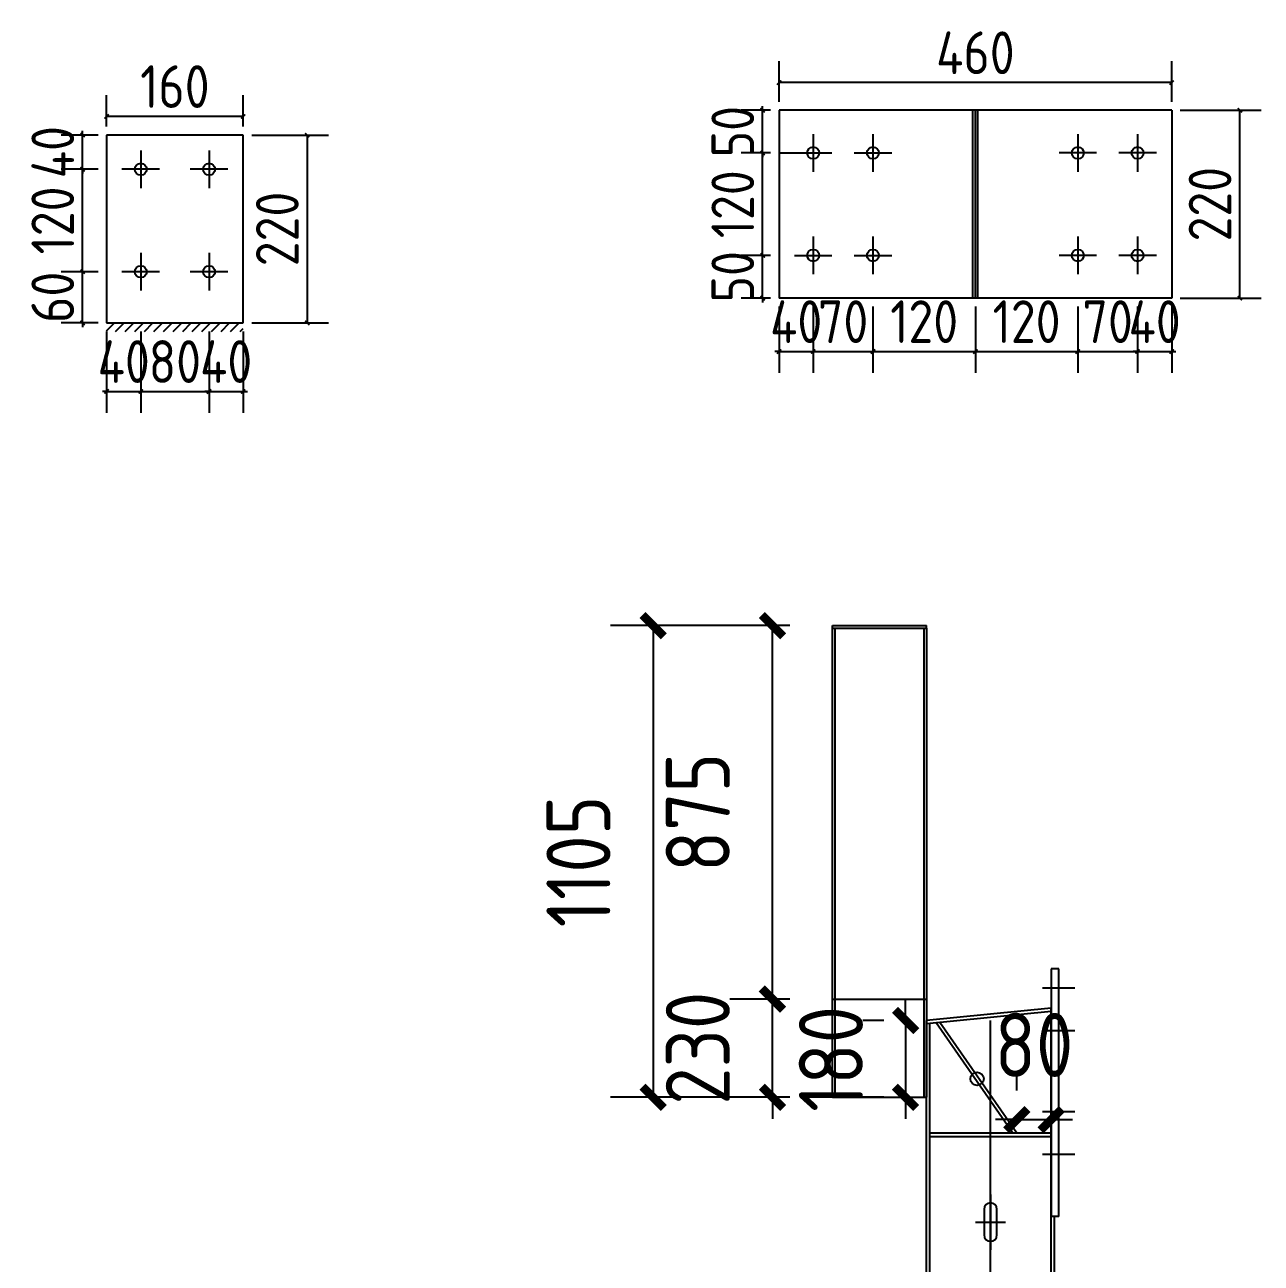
# Model space of a CAD drawing. Extents: x 533809 to 747315, y -17138 to 180511.
# Drawn here: x 644187 to 647084, y 142821 to 145723 of the extents above; entities that cross this region are included whole.
import ezdxf

# ---------------------------------------------------------------- set-up
doc = ezdxf.new("R2010")
doc.units = 0
doc.header["$LTSCALE"] = 1000
doc.header["$MEASUREMENT"] = 0
doc.layers.add('AXIS', color=3, linetype='Continuous')
doc.layers.add('DOTE', color=1, linetype='Continuous')
doc.styles.get("Standard").update_dxf_attribs({"font": 'gbenor.shx', "bigfont": 'gbcbig.shx'})
doc.dimstyles.get("Standard").update_dxf_attribs({"dimscale": 100, "dimtxt": 3.5, "dimasz": 1, "dimexe": 2.5, "dimexo": 3, "dimgap": 1.5, "dimtad": 1, "dimdec": 0, "dimzin": 0, "dimdsep": 46, "dimtxsty": 'Standard', "dimblk": 'ARCHTICK', "dimcen": 0.09, "dimadec": 0, "dimazin": 0, "dimtfac": 1, "dimtdec": 0, "dimtix": 1, "dimtmove": 2, "dimatfit": 3, "dimfxl": 1, "dimtolj": 1, "dimtzin": 0, "dimarcsym": 0})

# ---------------------------------------------------------------- blocks, each defined once
blk = doc.blocks.new('_ArchTick')
at = {"color": 0, "linetype": 'ByBlock', "const_width": 0.4}
blk.add_lwpolyline([(-0.5, -0.5), (0.5, 0.5)], dxfattribs=at)
blk = doc.blocks.new('*D570')
at = {"color": 3, "lineweight": -2}
for p, q in [((644378.8, 145004.1), (644378.8, 144813.5)), ((644458.8, 145004.1), (644458.8, 144813.5)), ((644378.8, 144863.5), (644368.8, 144863.5)), ((644378.8, 144863.5), (644458.8, 144863.5)), ((644458.8, 144863.5), (644468.8, 144863.5))]:
    blk.add_line(p, q, dxfattribs=at)
at = {"layer": 'Defpoints', "color": 0}
for p in [(644378.8, 145024.1), (644458.8, 145024.1), (644458.8, 144863.5)]:
    blk.add_point(p, dxfattribs=at)
at = {"color": 3, "lineweight": -2, "xscale": 10, "yscale": 10, "zscale": 10}
blk.add_blockref('_ArchTick', (644378.8, 144863.5), dxfattribs=at)
at = {"color": 3, "lineweight": -2, "xscale": 10, "yscale": 10, "zscale": 10, "rotation": 180}
blk.add_blockref('_ArchTick', (644458.8, 144863.5), dxfattribs=at)
at = {"color": 0, "insert": (644418.8, 144933.5), "char_height": 100, "attachment_point": 5}
blk.add_mtext('\\A1;40', dxfattribs=at)
blk = doc.blocks.new('*D538')
at = {"color": 3, "lineweight": -2}
for p, q in [((644458.8, 145004.1), (644458.8, 144813.5)), ((644618.8, 145004.1), (644618.8, 144813.5)), ((644458.8, 144863.5), (644618.8, 144863.5))]:
    blk.add_line(p, q, dxfattribs=at)
at = {"layer": 'Defpoints', "color": 0}
for p in [(644458.8, 145024.1), (644618.8, 145024.1), (644618.8, 144863.5)]:
    blk.add_point(p, dxfattribs=at)
at = {"color": 3, "lineweight": -2, "xscale": 10, "yscale": 10, "zscale": 10, "rotation": 180}
blk.add_blockref('_ArchTick', (644458.8, 144863.5), dxfattribs=at)
at = {"color": 3, "lineweight": -2, "xscale": 10, "yscale": 10, "zscale": 10}
blk.add_blockref('_ArchTick', (644618.8, 144863.5), dxfattribs=at)
at = {"color": 0, "insert": (644538.8, 144933.5), "char_height": 100, "attachment_point": 5}
blk.add_mtext('\\A1;80', dxfattribs=at)
blk = doc.blocks.new('*D539')
at = {"color": 3, "lineweight": -2}
for p, q in [((644618.8, 145004.1), (644618.8, 144813.5)), ((644698.8, 145004.1), (644698.8, 144813.5)), ((644618.8, 144863.5), (644608.8, 144863.5)), ((644618.8, 144863.5), (644698.8, 144863.5)), ((644698.8, 144863.5), (644708.8, 144863.5))]:
    blk.add_line(p, q, dxfattribs=at)
at = {"layer": 'Defpoints', "color": 0}
for p in [(644618.8, 145024.1), (644698.8, 145024.1), (644698.8, 144863.5)]:
    blk.add_point(p, dxfattribs=at)
at = {"color": 3, "lineweight": -2, "xscale": 10, "yscale": 10, "zscale": 10}
blk.add_blockref('_ArchTick', (644618.8, 144863.5), dxfattribs=at)
at = {"color": 3, "lineweight": -2, "xscale": 10, "yscale": 10, "zscale": 10, "rotation": 180}
blk.add_blockref('_ArchTick', (644698.8, 144863.5), dxfattribs=at)
at = {"color": 0, "insert": (644658.8, 144933.5), "char_height": 100, "attachment_point": 5}
blk.add_mtext('\\A1;40', dxfattribs=at)
blk = doc.blocks.new('*D540')
at = {"color": 3, "lineweight": -2}
for p, q in [((644322.6, 145144.1), (644322.6, 145154.1)), ((644358.8, 145144.1), (644272.6, 145144.1)), ((644322.6, 145024.1), (644322.6, 145144.1)), ((644358.8, 145024.1), (644272.6, 145024.1)), ((644322.6, 145024.1), (644322.6, 145014.1))]:
    blk.add_line(p, q, dxfattribs=at)
at = {"layer": 'Defpoints', "color": 0}
for p in [(644322.6, 145144.1), (644378.8, 145144.1), (644378.8, 145024.1)]:
    blk.add_point(p, dxfattribs=at)
at = {"color": 3, "lineweight": -2, "xscale": 10, "yscale": 10, "zscale": 10}
for p, rotation in [((644322.6, 145144.1), 270), ((644322.6, 145024.1), 90)]:
    blk.add_blockref('_ArchTick', p, dxfattribs=dict(at, rotation=rotation))
at = {"color": 0, "insert": (644252.6, 145084.1), "char_height": 100, "attachment_point": 5, "rotation": 90}
blk.add_mtext('\\A1;60', dxfattribs=at)
blk = doc.blocks.new('*D541')
at = {"color": 3, "lineweight": -2}
for p, q in [((644358.8, 145384.1), (644272.6, 145384.1)), ((644322.6, 145144.1), (644322.6, 145384.1)), ((644358.8, 145144.1), (644272.6, 145144.1))]:
    blk.add_line(p, q, dxfattribs=at)
at = {"layer": 'Defpoints', "color": 0}
for p in [(644322.6, 145384.1), (644378.8, 145384.1), (644378.8, 145144.1)]:
    blk.add_point(p, dxfattribs=at)
at = {"color": 3, "lineweight": -2, "xscale": 10, "yscale": 10, "zscale": 10}
for p, rotation in [((644322.6, 145384.1), 90), ((644322.6, 145144.1), 270)]:
    blk.add_blockref('_ArchTick', p, dxfattribs=dict(at, rotation=rotation))
at = {"color": 0, "insert": (644252.6, 145264.1), "char_height": 100, "attachment_point": 5, "rotation": 90}
blk.add_mtext('\\A1;120', dxfattribs=at)
blk = doc.blocks.new('*D571')
at = {"color": 3, "lineweight": -2}
for p, q in [((644358.8, 145464.1), (644272.6, 145464.1)), ((644322.6, 145464.1), (644322.6, 145474.1)), ((644322.6, 145384.1), (644322.6, 145464.1)), ((644358.8, 145384.1), (644272.6, 145384.1)), ((644322.6, 145384.1), (644322.6, 145374.1))]:
    blk.add_line(p, q, dxfattribs=at)
at = {"layer": 'Defpoints', "color": 0}
for p in [(644322.6, 145464.1), (644378.8, 145464.1), (644378.8, 145384.1)]:
    blk.add_point(p, dxfattribs=at)
at = {"color": 3, "lineweight": -2, "xscale": 10, "yscale": 10, "zscale": 10}
for p, rotation in [((644322.6, 145464.1), 270), ((644322.6, 145384.1), 90)]:
    blk.add_blockref('_ArchTick', p, dxfattribs=dict(at, rotation=rotation))
at = {"color": 0, "insert": (644252.6, 145424.1), "char_height": 100, "attachment_point": 5, "rotation": 90}
blk.add_mtext('\\A1;40', dxfattribs=at)
blk = doc.blocks.new('*D572')
at = {"color": 3, "lineweight": -2}
for p, q in [((644378.8, 145484.1), (644378.8, 145557.7)), ((644698.8, 145484.1), (644698.8, 145557.7)), ((644698.8, 145507.7), (644378.8, 145507.7))]:
    blk.add_line(p, q, dxfattribs=at)
at = {"layer": 'Defpoints', "color": 0}
for p in [(644378.8, 145507.7), (644378.8, 145464.1), (644698.8, 145464.1)]:
    blk.add_point(p, dxfattribs=at)
at = {"color": 3, "lineweight": -2, "xscale": 10, "yscale": 10, "zscale": 10, "rotation": 180}
blk.add_blockref('_ArchTick', (644378.8, 145507.7), dxfattribs=at)
at = {"color": 3, "lineweight": -2, "xscale": 10, "yscale": 10, "zscale": 10}
blk.add_blockref('_ArchTick', (644698.8, 145507.7), dxfattribs=at)
at = {"color": 0, "insert": (644538.8, 145577.7), "char_height": 100, "attachment_point": 5}
blk.add_mtext('\\A1;160', dxfattribs=at)
blk = doc.blocks.new('*D542')
at = {"color": 3, "lineweight": -2}
for p, q in [((644718.8, 145464.1), (644898.8, 145464.1)), ((644848.8, 145464.1), (644848.8, 145024.1)), ((644718.8, 145024.1), (644898.8, 145024.1))]:
    blk.add_line(p, q, dxfattribs=at)
at = {"layer": 'Defpoints', "color": 0}
for p in [(644698.8, 145464.1), (644698.8, 145024.1), (644848.8, 145024.1)]:
    blk.add_point(p, dxfattribs=at)
at = {"color": 3, "lineweight": -2, "xscale": 10, "yscale": 10, "zscale": 10}
for p, rotation in [((644848.8, 145464.1), 90), ((644848.8, 145024.1), 270)]:
    blk.add_blockref('_ArchTick', p, dxfattribs=dict(at, rotation=rotation))
at = {"color": 0, "insert": (644778.8, 145244.1), "char_height": 100, "attachment_point": 5, "rotation": 90}
blk.add_mtext('\\A1;220', dxfattribs=at)
blk = doc.blocks.new('*D752')
at = {"layer": 'AXIS', "color": 3, "lineweight": -2}
for p, q in [((645939.1, 143440), (645939.1, 143490)), ((645979.9, 143440), (645839.1, 143440)), ((645939.1, 143210), (645939.1, 143440)), ((645979.9, 143210), (645839.1, 143210)), ((645939.1, 143210), (645939.1, 143160))]:
    blk.add_line(p, q, dxfattribs=at)
at = {"layer": 'Defpoints', "color": 0}
for p in [(645939.1, 143440), (646079.9, 143440), (646079.9, 143210)]:
    blk.add_point(p, dxfattribs=at)
at = {"layer": 'AXIS', "color": 3, "lineweight": -2, "xscale": 50, "yscale": 50, "zscale": 50}
for p, rotation in [((645939.1, 143440), 270), ((645939.1, 143210), 90)]:
    blk.add_blockref('_ArchTick', p, dxfattribs=dict(at, rotation=rotation))
at = {"layer": 'AXIS', "color": 0, "insert": (645764.1, 143325), "char_height": 150, "attachment_point": 5, "rotation": 90}
blk.add_mtext('\\A1;230', dxfattribs=at)
blk = doc.blocks.new('*D759')
at = {"layer": 'AXIS', "color": 3, "lineweight": -2}
for p, q in [((645979.9, 144315), (645839.1, 144315)), ((645939.1, 143440), (645939.1, 144315)), ((645979.9, 143440), (645839.1, 143440))]:
    blk.add_line(p, q, dxfattribs=at)
at = {"layer": 'Defpoints', "color": 0}
for p in [(645939.1, 144315), (646079.9, 144315), (646079.9, 143440)]:
    blk.add_point(p, dxfattribs=at)
at = {"layer": 'AXIS', "color": 3, "lineweight": -2, "xscale": 50, "yscale": 50, "zscale": 50}
for p, rotation in [((645939.1, 144315), 90), ((645939.1, 143440), 270)]:
    blk.add_blockref('_ArchTick', p, dxfattribs=dict(at, rotation=rotation))
at = {"layer": 'AXIS', "color": 0, "insert": (645764.1, 143877.5), "char_height": 150, "attachment_point": 5, "rotation": 90}
blk.add_mtext('\\A1;875', dxfattribs=at)
blk = doc.blocks.new('*D760')
at = {"layer": 'AXIS', "color": 3, "lineweight": -2}
for p, q in [((646511.9, 143225.8), (646511.9, 143257.7)), ((646591.9, 143225.8), (646591.9, 143257.7)), ((646511.9, 143157.7), (646461.9, 143157.7)), ((646511.9, 143157.7), (646591.9, 143157.7)), ((646591.9, 143157.7), (646641.9, 143157.7))]:
    blk.add_line(p, q, dxfattribs=at)
at = {"layer": 'Defpoints', "color": 0}
for p in [(646591.9, 143157.7), (646511.9, 143125.8), (646591.9, 143125.8)]:
    blk.add_point(p, dxfattribs=at)
at = {"layer": 'AXIS', "color": 3, "lineweight": -2, "xscale": 50, "yscale": 50, "zscale": 50}
blk.add_blockref('_ArchTick', (646511.9, 143157.7), dxfattribs=at)
at = {"layer": 'AXIS', "color": 3, "lineweight": -2, "xscale": 50, "yscale": 50, "zscale": 50, "rotation": 180}
blk.add_blockref('_ArchTick', (646591.9, 143157.7), dxfattribs=at)
at = {"layer": 'AXIS', "color": 0, "insert": (646551.9, 143332.7), "char_height": 150, "attachment_point": 5}
blk.add_mtext('\\A1;80', dxfattribs=at)
blk = doc.blocks.new('*D1242')
at = {"color": 3, "lineweight": -2}
for p, q in [((645934.5, 145182.2), (645866, 145182.2)), ((645916, 145182.2), (645916, 145192.2)), ((645916, 145082.2), (645916, 145182.2)), ((645934.5, 145082.2), (645866, 145082.2)), ((645916, 145082.2), (645916, 145072.2))]:
    blk.add_line(p, q, dxfattribs=at)
at = {"layer": 'Defpoints', "color": 0}
for p in [(645916, 145182.2), (645954.5, 145182.2), (645954.5, 145082.2)]:
    blk.add_point(p, dxfattribs=at)
at = {"color": 3, "lineweight": -2, "xscale": 10, "yscale": 10, "zscale": 10}
for p, rotation in [((645916, 145182.2), 270), ((645916, 145082.2), 90)]:
    blk.add_blockref('_ArchTick', p, dxfattribs=dict(at, rotation=rotation))
at = {"color": 0, "insert": (645846, 145132.2), "char_height": 100, "attachment_point": 5, "rotation": 90}
blk.add_mtext('\\A1;50', dxfattribs=at)
blk = doc.blocks.new('*D1243')
at = {"color": 3, "lineweight": -2}
for p, q in [((645934.5, 145422.2), (645866, 145422.2)), ((645916, 145182.2), (645916, 145422.2)), ((645934.5, 145182.2), (645866, 145182.2))]:
    blk.add_line(p, q, dxfattribs=at)
at = {"layer": 'Defpoints', "color": 0}
for p in [(645916, 145422.2), (645954.5, 145422.2), (645954.5, 145182.2)]:
    blk.add_point(p, dxfattribs=at)
at = {"color": 3, "lineweight": -2, "xscale": 10, "yscale": 10, "zscale": 10}
for p, rotation in [((645916, 145422.2), 90), ((645916, 145182.2), 270)]:
    blk.add_blockref('_ArchTick', p, dxfattribs=dict(at, rotation=rotation))
at = {"color": 0, "insert": (645846, 145302.2), "char_height": 100, "attachment_point": 5, "rotation": 90}
blk.add_mtext('\\A1;120', dxfattribs=at)
blk = doc.blocks.new('*D1244')
at = {"color": 3, "lineweight": -2}
for p, q in [((645934.5, 145522.2), (645866, 145522.2)), ((645916, 145522.2), (645916, 145532.2)), ((645916, 145422.2), (645916, 145522.2)), ((645934.5, 145422.2), (645866, 145422.2)), ((645916, 145422.2), (645916, 145412.2))]:
    blk.add_line(p, q, dxfattribs=at)
at = {"layer": 'Defpoints', "color": 0}
for p in [(645916, 145522.2), (645954.5, 145522.2), (645954.5, 145422.2)]:
    blk.add_point(p, dxfattribs=at)
at = {"color": 3, "lineweight": -2, "xscale": 10, "yscale": 10, "zscale": 10}
for p, rotation in [((645916, 145522.2), 270), ((645916, 145422.2), 90)]:
    blk.add_blockref('_ArchTick', p, dxfattribs=dict(at, rotation=rotation))
at = {"color": 0, "insert": (645846, 145472.2), "char_height": 100, "attachment_point": 5, "rotation": 90}
blk.add_mtext('\\A1;50', dxfattribs=at)
blk = doc.blocks.new('*D1237')
at = {"color": 3, "lineweight": -2}
for p, q in [((645954.5, 145062.2), (645954.5, 144907)), ((646034.5, 145062.2), (646034.5, 144907)), ((645954.5, 144957), (645944.5, 144957)), ((645954.5, 144957), (646034.5, 144957)), ((646034.5, 144957), (646044.5, 144957))]:
    blk.add_line(p, q, dxfattribs=at)
at = {"layer": 'Defpoints', "color": 0}
for p in [(645954.5, 145082.2), (646034.5, 145082.2), (646034.5, 144957)]:
    blk.add_point(p, dxfattribs=at)
at = {"color": 3, "lineweight": -2, "xscale": 10, "yscale": 10, "zscale": 10}
blk.add_blockref('_ArchTick', (645954.5, 144957), dxfattribs=at)
at = {"color": 3, "lineweight": -2, "xscale": 10, "yscale": 10, "zscale": 10, "rotation": 180}
blk.add_blockref('_ArchTick', (646034.5, 144957), dxfattribs=at)
at = {"color": 0, "insert": (645994.5, 145027), "char_height": 100, "attachment_point": 5}
blk.add_mtext('\\A1;40', dxfattribs=at)
blk = doc.blocks.new('*D1238')
at = {"color": 3, "lineweight": -2}
for p, q in [((646034.5, 145062.2), (646034.5, 144907)), ((646174.5, 145062.2), (646174.5, 144907)), ((646034.5, 144957), (646174.5, 144957))]:
    blk.add_line(p, q, dxfattribs=at)
at = {"layer": 'Defpoints', "color": 0}
for p in [(646034.5, 145082.2), (646174.5, 145082.2), (646174.5, 144957)]:
    blk.add_point(p, dxfattribs=at)
at = {"color": 3, "lineweight": -2, "xscale": 10, "yscale": 10, "zscale": 10, "rotation": 180}
blk.add_blockref('_ArchTick', (646034.5, 144957), dxfattribs=at)
at = {"color": 3, "lineweight": -2, "xscale": 10, "yscale": 10, "zscale": 10}
blk.add_blockref('_ArchTick', (646174.5, 144957), dxfattribs=at)
at = {"color": 0, "insert": (646104.5, 145027), "char_height": 100, "attachment_point": 5}
blk.add_mtext('\\A1;70', dxfattribs=at)
blk = doc.blocks.new('*D1239')
at = {"color": 3, "lineweight": -2}
for p, q in [((646174.5, 145062.2), (646174.5, 144907)), ((646414.5, 145062.2), (646414.5, 144907)), ((646174.5, 144957), (646414.5, 144957))]:
    blk.add_line(p, q, dxfattribs=at)
at = {"layer": 'Defpoints', "color": 0}
for p in [(646174.5, 145082.2), (646414.5, 145082.2), (646414.5, 144957)]:
    blk.add_point(p, dxfattribs=at)
at = {"color": 3, "lineweight": -2, "xscale": 10, "yscale": 10, "zscale": 10, "rotation": 180}
blk.add_blockref('_ArchTick', (646174.5, 144957), dxfattribs=at)
at = {"color": 3, "lineweight": -2, "xscale": 10, "yscale": 10, "zscale": 10}
blk.add_blockref('_ArchTick', (646414.5, 144957), dxfattribs=at)
at = {"color": 0, "insert": (646294.5, 145027), "char_height": 100, "attachment_point": 5}
blk.add_mtext('\\A1;120', dxfattribs=at)
blk = doc.blocks.new('*D1240')
at = {"color": 3, "lineweight": -2}
for p, q in [((646654.5, 145062.2), (646654.5, 144907)), ((646794.5, 145062.2), (646794.5, 144907)), ((646654.5, 144957), (646794.5, 144957))]:
    blk.add_line(p, q, dxfattribs=at)
at = {"layer": 'Defpoints', "color": 0}
for p in [(646654.5, 145082.2), (646794.5, 145082.2), (646794.5, 144957)]:
    blk.add_point(p, dxfattribs=at)
at = {"color": 3, "lineweight": -2, "xscale": 10, "yscale": 10, "zscale": 10, "rotation": 180}
blk.add_blockref('_ArchTick', (646654.5, 144957), dxfattribs=at)
at = {"color": 3, "lineweight": -2, "xscale": 10, "yscale": 10, "zscale": 10}
blk.add_blockref('_ArchTick', (646794.5, 144957), dxfattribs=at)
at = {"color": 0, "insert": (646724.5, 145027), "char_height": 100, "attachment_point": 5}
blk.add_mtext('\\A1;70', dxfattribs=at)
blk = doc.blocks.new('*D1245')
at = {"color": 3, "lineweight": -2}
for p, q in [((646794.5, 145062.2), (646794.5, 144907)), ((646874.5, 145062.2), (646874.5, 144907)), ((646794.5, 144957), (646784.5, 144957)), ((646794.5, 144957), (646874.5, 144957)), ((646874.5, 144957), (646884.5, 144957))]:
    blk.add_line(p, q, dxfattribs=at)
at = {"layer": 'Defpoints', "color": 0}
for p in [(646794.5, 145082.2), (646874.5, 145082.2), (646874.5, 144957)]:
    blk.add_point(p, dxfattribs=at)
at = {"color": 3, "lineweight": -2, "xscale": 10, "yscale": 10, "zscale": 10}
blk.add_blockref('_ArchTick', (646794.5, 144957), dxfattribs=at)
at = {"color": 3, "lineweight": -2, "xscale": 10, "yscale": 10, "zscale": 10, "rotation": 180}
blk.add_blockref('_ArchTick', (646874.5, 144957), dxfattribs=at)
at = {"color": 0, "insert": (646834.5, 145027), "char_height": 100, "attachment_point": 5}
blk.add_mtext('\\A1;40', dxfattribs=at)
blk = doc.blocks.new('*D1246')
at = {"color": 3, "lineweight": -2}
for p, q in [((645954.5, 145542.2), (645954.5, 145636.9)), ((646874.5, 145542.2), (646874.5, 145636.9)), ((646874.5, 145586.9), (645954.5, 145586.9))]:
    blk.add_line(p, q, dxfattribs=at)
at = {"layer": 'Defpoints', "color": 0}
for p in [(645954.5, 145586.9), (645954.5, 145522.2), (646874.5, 145522.2)]:
    blk.add_point(p, dxfattribs=at)
at = {"color": 3, "lineweight": -2, "xscale": 10, "yscale": 10, "zscale": 10, "rotation": 180}
blk.add_blockref('_ArchTick', (645954.5, 145586.9), dxfattribs=at)
at = {"color": 3, "lineweight": -2, "xscale": 10, "yscale": 10, "zscale": 10}
blk.add_blockref('_ArchTick', (646874.5, 145586.9), dxfattribs=at)
at = {"color": 0, "insert": (646414.5, 145656.9), "char_height": 100, "attachment_point": 5}
blk.add_mtext('\\A1;460', dxfattribs=at)
blk = doc.blocks.new('*D1247')
at = {"color": 3, "lineweight": -2}
for p, q in [((646894.5, 145522.2), (647084.3, 145522.2)), ((647034.3, 145082.2), (647034.3, 145522.2)), ((646894.5, 145082.2), (647084.3, 145082.2))]:
    blk.add_line(p, q, dxfattribs=at)
at = {"layer": 'Defpoints', "color": 0}
for p in [(646874.5, 145522.2), (647034.3, 145522.2), (646874.5, 145082.2)]:
    blk.add_point(p, dxfattribs=at)
at = {"color": 3, "lineweight": -2, "xscale": 10, "yscale": 10, "zscale": 10}
for p, rotation in [((647034.3, 145522.2), 90), ((647034.3, 145082.2), 270)]:
    blk.add_blockref('_ArchTick', p, dxfattribs=dict(at, rotation=rotation))
at = {"color": 0, "insert": (646964.3, 145302.2), "char_height": 100, "attachment_point": 5, "rotation": 90}
blk.add_mtext('\\A1;220', dxfattribs=at)
blk = doc.blocks.new('*D1241')
at = {"color": 3, "lineweight": -2}
for p, q in [((646414.5, 145062.2), (646414.5, 144907)), ((646654.5, 145058.9), (646654.5, 144907)), ((646414.5, 144957), (646654.5, 144957))]:
    blk.add_line(p, q, dxfattribs=at)
at = {"layer": 'Defpoints', "color": 0}
for p in [(646414.5, 145082.2), (646654.5, 145078.9), (646654.5, 144957)]:
    blk.add_point(p, dxfattribs=at)
at = {"color": 3, "lineweight": -2, "xscale": 10, "yscale": 10, "zscale": 10, "rotation": 180}
blk.add_blockref('_ArchTick', (646414.5, 144957), dxfattribs=at)
at = {"color": 3, "lineweight": -2, "xscale": 10, "yscale": 10, "zscale": 10}
blk.add_blockref('_ArchTick', (646654.5, 144957), dxfattribs=at)
at = {"color": 0, "insert": (646534.5, 145027), "char_height": 100, "attachment_point": 5}
blk.add_mtext('\\A1;120', dxfattribs=at)
blk = doc.blocks.new('*D1343')
at = {"layer": 'AXIS', "color": 3, "lineweight": -2}
for p, q in [((645979.9, 144315), (645559.4, 144315)), ((645659.4, 144315), (645659.4, 143210)), ((645979.9, 143210), (645559.4, 143210))]:
    blk.add_line(p, q, dxfattribs=at)
at = {"layer": 'Defpoints', "color": 0}
for p in [(646079.9, 144315), (645659.4, 143210), (646079.9, 143210)]:
    blk.add_point(p, dxfattribs=at)
at = {"layer": 'AXIS', "color": 3, "lineweight": -2, "xscale": 50, "yscale": 50, "zscale": 50}
for p, rotation in [((645659.4, 144315), 90), ((645659.4, 143210), 270)]:
    blk.add_blockref('_ArchTick', p, dxfattribs=dict(at, rotation=rotation))
at = {"layer": 'AXIS', "color": 0, "insert": (645484.4, 143762.5), "char_height": 150, "attachment_point": 5, "rotation": 90}
blk.add_mtext('\\A1;1105', dxfattribs=at)
blk = doc.blocks.new('*D1354')
at = {"layer": 'AXIS', "color": 3, "lineweight": -2}
for p, q in [((646251, 143390), (646251, 143440)), ((646199.9, 143390), (646151, 143390)), ((646251, 143390), (646251, 143210)), ((646199.9, 143210), (646151, 143210)), ((646251, 143210), (646251, 143160))]:
    blk.add_line(p, q, dxfattribs=at)
at = {"layer": 'Defpoints', "color": 0}
for p in [(646299.9, 143390), (646251, 143210), (646299.9, 143210)]:
    blk.add_point(p, dxfattribs=at)
at = {"layer": 'AXIS', "color": 3, "lineweight": -2, "xscale": 50, "yscale": 50, "zscale": 50}
for p, rotation in [((646251, 143390), 270), ((646251, 143210), 90)]:
    blk.add_blockref('_ArchTick', p, dxfattribs=dict(at, rotation=rotation))
at = {"layer": 'AXIS', "color": 0, "insert": (646076, 143300), "char_height": 150, "attachment_point": 5, "rotation": 90}
blk.add_mtext('\\A1;180', dxfattribs=at)

msp = doc.modelspace()

# ---------------------------------------------------------------- hatches: boundary and pattern name
h = msp.add_hatch()
h.set_pattern_fill('ANSI31', color=256, scale=10, style=0)
h.set_pattern_definition([(45, (161794.045, -50278.541), (-11.22532015, 11.22532015), [])])
h.paths.add_polyline_path([(644698.8, 145024.1), (644688.5, 145024.1), (644698.8, 145010.7)], flags=17)
h.paths.add_polyline_path([(644688.5, 145024.1), (644378.8, 145024.1), (644378.8, 145004.1), (644698.8, 145004.1), (644698.8, 145010.7)])

# ---------------------------------------------------------------- linework, layer by layer
for p, q in [((645954.5, 145522.2), (645954.5, 145082.2)), ((646874.5, 145522.2), (645954.5, 145522.2)), ((646874.5, 145522.2), (646874.5, 145082.2)), ((644378.8, 145464.1), (644378.8, 145024.1)), ((644698.8, 145464.1), (644378.8, 145464.1)), ((644698.8, 145024.1), (644698.8, 145464.1)), ((646034.1, 145466.2), (646034.1, 145378.2)), ((646174.5, 145466.2), (646174.5, 145378.2)), ((646654.5, 145466.2), (646654.5, 145378.2)), ((646794.1, 145466.2), (646794.1, 145378.2)), ((644458.8, 145428.1), (644458.8, 145340.1)), ((644618.8, 145428.1), (644618.8, 145340.1)), ((645954.5, 145422.2), (646034.5, 145422.2)), ((645990.5, 145422.2), (646078.5, 145422.2)), ((646130.5, 145422.2), (646218.5, 145422.2)), ((646698.5, 145422.2), (646610.5, 145422.2)), ((646838.5, 145422.2), (646750.5, 145422.2)), ((644502.8, 145384.1), (644414.8, 145384.1)), ((644662.8, 145384.1), (644574.8, 145384.1)), ((646034.5, 145226.2), (646034.5, 145138.2)), ((646174.5, 145226.2), (646174.5, 145138.2)), ((646654.5, 145226.2), (646654.5, 145138.2)), ((646794.5, 145226.2), (646794.5, 145138.2)), ((644458.8, 145188.1), (644458.8, 145100.1)), ((644618.8, 145188.1), (644618.8, 145100.1)), ((645990.5, 145182.2), (646078.5, 145182.2)), ((646130.5, 145182.2), (646218.5, 145182.2)), ((646698.5, 145182.2), (646610.5, 145182.2)), ((646838.5, 145182.2), (646750.5, 145182.2)), ((644502.8, 145144.1), (644414.8, 145144.1)), ((644662.8, 145144.1), (644574.8, 145144.1)), ((646874.5, 145082.2), (645954.5, 145082.2)), ((644378.8, 145024.1), (644698.8, 145024.1)), ((646079.9, 143440), (646299.9, 143440)), ((646591.9, 143419.2), (646299.9, 143390)), ((646591.9, 143411.2), (646299.9, 143382)), ((646502.2, 143125.8), (646322.3, 143384.2)), ((646511.9, 143125.8), (646331.5, 143385.1)), ((646591.9, 143125.8), (646307.9, 143125.8)), ((646591.9, 143117.7), (646307.9, 143117.7)), ((646449.9, 142982.7), (646449.9, 142852.7)), ((646434.9, 142947.7), (646434.9, 142887.7)), ((646449.9, 142917.7), (646449.9, 142962.7)), ((646464.9, 142887.7), (646464.9, 142947.7))]:
    msp.add_line(p, q)
at = {"color": 4}
for p, q in [((646408.5, 145082.2), (646408.5, 145522.2)), ((646420.5, 145082.2), (646420.5, 145522.2)), ((646079.9, 143210), (646079.9, 144309)), ((646085.9, 143210), (646085.9, 144309)), ((646293.9, 144309), (646293.9, 143210)), ((646299.9, 144309), (646299.9, 143210)), ((646079.9, 143210), (646299.9, 143210))]:
    msp.add_line(p, q, dxfattribs=at)
at = {"color": 1}
msp.add_line((646414.5, 145082.2), (646414.5, 145522.2), dxfattribs=at)
at = {"color": 2}
for p, q in [((646079.9, 144315), (646299.9, 144315)), ((646079.9, 144309), (646079.9, 144315)), ((646079.9, 144309), (646299.9, 144309)), ((646299.9, 144309), (646299.9, 144315)), ((646609.9, 143511), (646591.9, 143511)), ((646591.9, 143511), (646591.9, 142931)), ((646647.9, 143466), (646571.9, 143466)), ((646647.9, 143366), (646571.9, 143366)), ((646647.9, 143176), (646571.9, 143176)), ((646647.9, 143076), (646571.9, 143076)), ((646414.9, 142917.7), (646484.9, 142917.7)), ((646609.9, 142931), (646591.9, 142931))]:
    msp.add_line(p, q, dxfattribs=at)
for centre, radius in [((646034.5, 145422.2), 14), ((646174.5, 145422.2), 14), ((646654.5, 145422.2), 14), ((646794.5, 145422.2), 14), ((644458.8, 145384.1), 14), ((644618.8, 145384.1), 14), ((646034.5, 145182.2), 14), ((646174.5, 145182.2), 14), ((646654.5, 145182.2), 14), ((646794.5, 145182.2), 14), ((644458.8, 145144.1), 14), ((644618.8, 145144.1), 14), ((646418.4, 143253.2), 15.5)]:
    msp.add_circle(centre, radius)
for centre, start, end in [((646449.9, 142947.7), 0, 180), ((646449.9, 142887.7), 180, 0)]:
    msp.add_arc(centre, 15, start, end)
at = {"layer": 'DOTE', "color": 2}
msp.add_line((646609.9, 142931), (646609.9, 143511), dxfattribs=at)
at = {"layer": 'DOTE', "color": 0}
for p, q in [((646591.9, 142550.4), (646591.9, 143419.2)), ((646299.9, 142550.4), (646299.9, 143390)), ((646307.9, 142550.4), (646307.9, 143382.8)), ((646599.9, 142550.4), (646599.9, 142931))]:
    msp.add_line(p, q, dxfattribs=at)
at = {"layer": 'DOTE'}
msp.add_line((646449.9, 142550.4), (646449.9, 143390), dxfattribs=at)

# ---------------------------------------------------------------- dimensions: what is measured, and where the dimension line sits
for p1, p2, distance, picture, middle in [((646874.5, 145522.2), (645954.5, 145522.2), -64.7, '*D1246', (646414.5, 145656.9)), ((644698.8, 145464.1), (644378.8, 145464.1), -43.6, '*D572', (644538.8, 145577.7)), ((646874.5, 145082.2), (646874.5, 145522.2), -159.8, '*D1247', (646964.3, 145302.2)), ((644698.8, 145464.1), (644698.8, 145024.1), 150, '*D542', (644778.8, 145244.1))]:
    dim = msp.add_aligned_dim(p1=p1, p2=p2, distance=distance, dimstyle='Standard', override={"dimtxt": 1, "dimasz": 0.1, "dimexe": 0.5, "dimexo": 0.2, "dimgap": 0.2, "dimlfac": 0.5, "dimclrd": 3, "dimclre": 3})
    dim.commit()
    dim.dimension.update_dxf_attribs({"geometry": picture, "text_midpoint": middle})
for base, p1, p2, picture, middle in [((645916, 145522.2), (645954.5, 145422.2), (645954.5, 145522.2), '*D1244', (645846, 145472.2)), ((644322.6, 145464.1), (644378.8, 145384.1), (644378.8, 145464.1), '*D571', (644252.6, 145424.1)), ((645916, 145422.2), (645954.5, 145182.2), (645954.5, 145422.2), '*D1243', (645846, 145302.2)), ((644322.6, 145384.1), (644378.8, 145144.1), (644378.8, 145384.1), '*D541', (644252.6, 145264.1)), ((645916, 145182.2), (645954.5, 145082.2), (645954.5, 145182.2), '*D1242', (645846, 145132.2)), ((644322.6, 145144.1), (644378.8, 145024.1), (644378.8, 145144.1), '*D540', (644252.6, 145084.1))]:
    dim = msp.add_linear_dim(base=base, p1=p1, p2=p2, angle=90, dimstyle='Standard', override={"dimtxt": 1, "dimasz": 0.1, "dimexe": 0.5, "dimexo": 0.2, "dimgap": 0.2, "dimlfac": 0.5, "dimclrd": 3, "dimclre": 3})
    dim.commit()
    dim.dimension.update_dxf_attribs({"geometry": picture, "text_midpoint": middle})
for base, p1, p2, picture, middle in [((646034.5, 144957), (645954.5, 145082.2), (646034.5, 145082.2), '*D1237', (645994.5, 145027)), ((646174.5, 144957), (646034.5, 145082.2), (646174.5, 145082.2), '*D1238', (646104.5, 145027)), ((646414.5, 144957), (646174.5, 145082.2), (646414.5, 145082.2), '*D1239', (646294.5, 145027)), ((646654.5, 144957), (646414.5, 145082.2), (646654.5, 145078.9), '*D1241', (646534.5, 145027)), ((646794.5, 144957), (646654.5, 145082.2), (646794.5, 145082.2), '*D1240', (646724.5, 145027)), ((646874.5, 144957), (646794.5, 145082.2), (646874.5, 145082.2), '*D1245', (646834.5, 145027)), ((644458.8, 144863.5), (644378.8, 145024.1), (644458.8, 145024.1), '*D570', (644418.8, 144933.5)), ((644618.8, 144863.5), (644458.8, 145024.1), (644618.8, 145024.1), '*D538', (644538.8, 144933.5)), ((644698.8, 144863.5), (644618.8, 145024.1), (644698.8, 145024.1), '*D539', (644658.8, 144933.5))]:
    dim = msp.add_linear_dim(base=base, p1=p1, p2=p2, dimstyle='Standard', override={"dimtxt": 1, "dimasz": 0.1, "dimexe": 0.5, "dimexo": 0.2, "dimgap": 0.2, "dimlfac": 0.5, "dimclrd": 3, "dimclre": 3})
    dim.commit()
    dim.dimension.update_dxf_attribs({"geometry": picture, "text_midpoint": middle})
at = {"layer": 'AXIS', "color": 0}
for base, p1, p2, picture, middle in [((645659.4, 143210), (646079.9, 144315), (646079.9, 143210), '*D1343', (645484.4, 143762.5)), ((645939.1, 144315), (646079.9, 143440), (646079.9, 144315), '*D759', (645764.1, 143877.5)), ((645939.1, 143440), (646079.9, 143210), (646079.9, 143440), '*D752', (645764.1, 143325)), ((646251, 143210), (646299.9, 143390), (646299.9, 143210), '*D1354', (646076, 143300))]:
    dim = msp.add_linear_dim(base=base, p1=p1, p2=p2, angle=90, dimstyle='Standard', override={"dimtxt": 1.5, "dimasz": 0.5, "dimexe": 1, "dimexo": 1, "dimgap": 1, "dimclrd": 3, "dimclre": 3}, dxfattribs=at)
    dim.commit()
    dim.dimension.update_dxf_attribs({"geometry": picture, "text_midpoint": middle})
dim = msp.add_linear_dim(base=(646591.9, 143157.7), p1=(646511.9, 143125.8), p2=(646591.9, 143125.8), dimstyle='Standard', override={"dimtxt": 1.5, "dimasz": 0.5, "dimexe": 1, "dimexo": 1, "dimgap": 1, "dimclrd": 3, "dimclre": 3}, dxfattribs=at)
dim.commit()
dim.dimension.update_dxf_attribs({"geometry": '*D760', "text_midpoint": (646551.9, 143332.7)})

doc.saveas('drawing.dxf')
